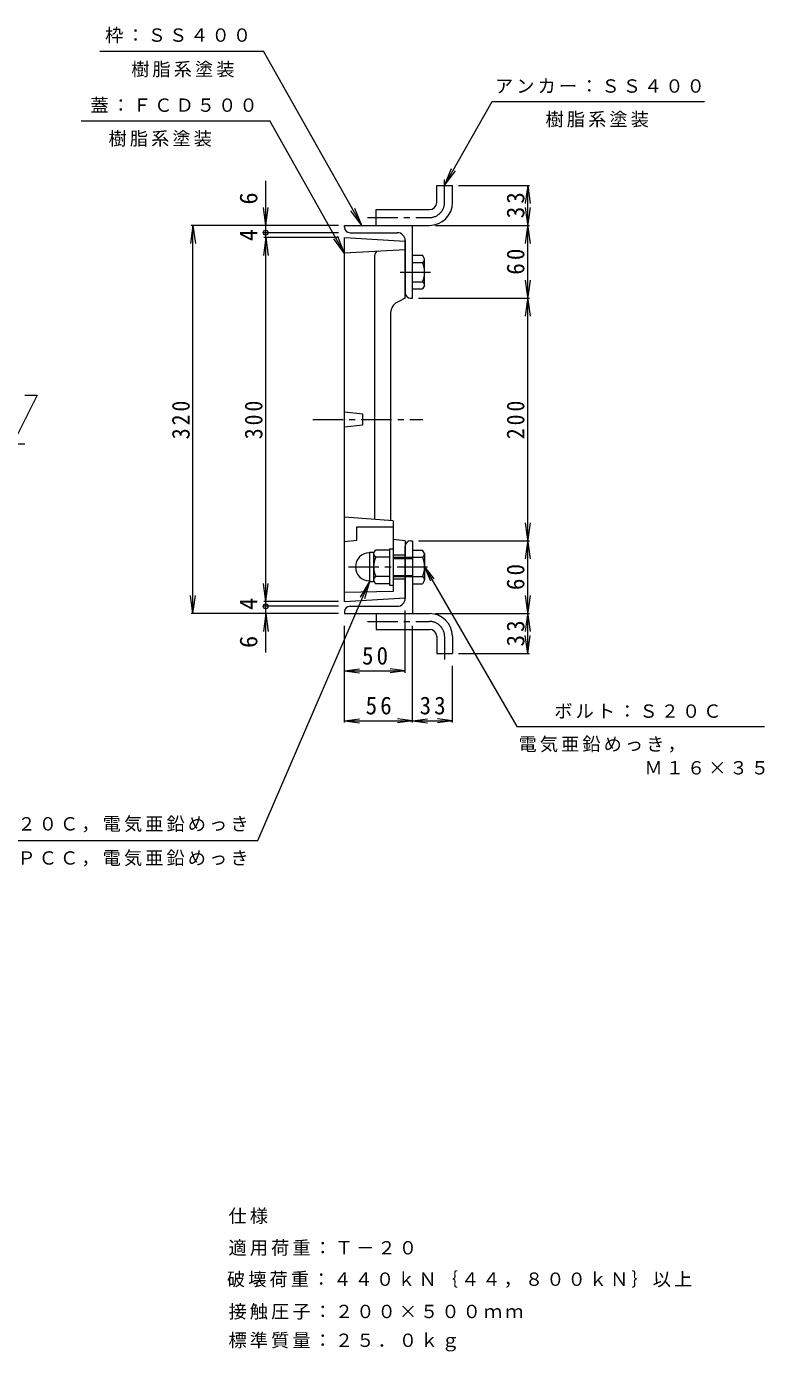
# Model space of a CAD drawing. Units: millimetres, scale not verified. Extents: x -894 to 928, y -674 to 555.
# Drawn here: x 320 to 928, y -554 to 539 of the extents above; entities that cross this region are included whole.
import ezdxf
from ezdxf.enums import TextEntityAlignment as Align

# ---------------------------------------------------------------- set-up
doc = ezdxf.new("R2010")
doc.units = ezdxf.units.MM
doc.header["$LTSCALE"] = 5
doc.header["$PDMODE"] = 32
doc.header["$PDSIZE"] = 4
doc.linetypes.add('CHAIN1', pattern=[8, 5, -1, 1, -1])
for name, color, linetype, lineweight in [('0-0_通り芯', 3, 'Continuous', 9), ('0-2_仕上', 6, 'Continuous', 9), ('0-3_建具', 4, 'Continuous', 9), ('0-4_その他', 7, 'Continuous', 9), ('0-5_寸法', 7, 'Continuous', 9), ('0-A', 2, 'Continuous', 9)]:
    doc.layers.add(name, color=color, linetype=linetype, lineweight=lineweight)
doc.styles.add('ＭＳ ゴシック', font='')
doc.styles.get('ＭＳ ゴシック').set_extended_font_data('MS Gothic')

msp = doc.modelspace()

# ---------------------------------------------------------------- linework, layer by layer
at = {"layer": '0-0_通り芯'}
for p, q in [((631.821, 314.536), (631.821, 362.036)), ((631.821, 354.536), (581.821, 351.536)), ((606.821, 132.161), (606.821, 350.211)), ((631.821, 314.536), (625.349, 311.3)), ((619.821, 302.356), (619.821, 131.186)), ((596.821, 219.036), (581.821, 220.536)), ((596.821, 210.036), (596.821, 219.036)), ((581.821, 208.536), (596.821, 210.036)), ((621.821, 131.036), (581.821, 134.036)), ((591.821, 126.036), (621.821, 126.036)), ((621.821, 131.036), (621.821, 72.836)), ((631.821, 114.536), (621.821, 115.536)), ((631.821, 114.536), (631.821, 67.036)), ((621.821, 72.836), (581.821, 72.036)), ((581.821, 64.536), (631.821, 67.536))]:
    msp.add_line(p, q, dxfattribs=at)
at = {"layer": '0-0_通り芯', "linetype": 'CHAIN1'}
msp.add_line((555.657, 214.536), (646.331, 214.536), dxfattribs=at)
at = {"layer": '0-0_通り芯'}
for points in [[(581.821, 64.536), (581.821, 364.536), (631.821, 361.536)], [(581.821, 114.036), (591.821, 115.036), (591.821, 126.036)]]:
    msp.add_lwpolyline(points, dxfattribs=at)
at = {"layer": '0-0_通り芯', "color": 2}
msp.add_lwpolyline([(318.242, 234.536), (328.242, 234.536), (308.242, 194.536), (318.242, 194.536)], dxfattribs=at)
at = {"layer": '0-0_通り芯'}
for centre, radius, start in [((609.821, 350.211), 3, 93.43362), ((629.821, 302.356), 10, 116.56505)]:
    msp.add_arc(centre, radius, start, 180, dxfattribs=at)
at = {"layer": '0-2_仕上'}
for p, q in [((637.821, 349.886), (646.175, 349.886)), ((647.821, 347.036), (646.175, 349.886)), ((637.821, 344.036), (646.089, 344.036)), ((647.821, 325.036), (647.821, 347.036)), ((637.821, 328.036), (646.089, 328.036)), ((637.821, 322.186), (646.175, 322.186)), ((647.821, 325.036), (646.175, 322.186)), ((602.351, 105.036), (602.351, 81.036)), ((602.351, 105.036), (605.821, 105.036)), ((605.821, 104.036), (607.466, 106.886)), ((605.821, 105.036), (605.821, 81.036)), ((618.821, 106.886), (607.466, 106.886)), ((618.821, 101.036), (607.553, 101.036)), ((618.821, 108.036), (621.821, 108.036)), ((621.821, 103.036), (631.821, 103.036)), ((621.821, 101.036), (646.089, 101.036)), ((621.821, 100.036), (637.821, 100.036)), ((637.821, 106.886), (646.175, 106.886)), ((647.821, 104.036), (646.175, 106.886)), ((647.821, 104.036), (647.821, 82.036)), ((602.351, 81.036), (605.821, 81.036)), ((605.821, 82.036), (607.466, 79.186)), ((618.821, 79.186), (607.466, 79.186)), ((618.821, 85.036), (607.553, 85.036)), ((621.821, 86.036), (637.821, 86.036)), ((621.821, 85.036), (646.089, 85.036)), ((621.821, 83.036), (631.821, 83.036)), ((637.821, 79.186), (646.175, 79.186)), ((647.821, 82.036), (646.175, 79.186))]:
    msp.add_line(p, q, dxfattribs=at)
at = {"layer": '0-2_仕上', "linetype": 'CHAIN1'}
for p, q in [((627.653, 336.036), (654.217, 336.036)), ((585.172, 93.036), (654.217, 93.036))]:
    msp.add_line(p, q, dxfattribs=at)
at = {"layer": '0-2_仕上'}
msp.add_lwpolyline([(618.821, 108.036), (618.821, 78.036), (621.821, 78.036)], dxfattribs=at)
for centre, radius, start, end in [((644.443, 346.986), 3.378, 299.15186, 0.84813), ((628.48, 336.036), 19.341, 335.56729, 24.43269), ((644.443, 325.086), 3.378, 359.15186, 60.84813), ((602.354, 93.036), 11.533, 90.01656, 269.98343), ((609.198, 103.986), 3.378, 179.15186, 240.84813), ((625.162, 93.036), 19.341, 155.56729, 204.43269), ((644.443, 103.986), 3.378, 299.15186, 0.84813), ((628.48, 93.036), 19.341, 335.56729, 24.43269), ((609.198, 82.086), 3.378, 119.15186, 180.84813), ((644.443, 82.086), 3.378, 359.15186, 60.84813)]:
    msp.add_arc(centre, radius, start, end, dxfattribs=at)
at = {"layer": '0-3_建具'}
for p, q in [((581.821, 373.036), (581.821, 374.536)), ((637.821, 314.536), (637.821, 374.536)), ((586.321, 368.536), (625.321, 368.536)), ((631.821, 362.036), (631.821, 319.036)), ((636.321, 314.536), (637.821, 314.536)), ((631.821, 67.036), (631.821, 110.036)), ((636.321, 114.536), (637.821, 114.536)), ((637.821, 114.536), (637.821, 54.536)), ((581.821, 56.036), (581.821, 54.536)), ((586.321, 60.536), (625.321, 60.536)), ((581.821, 54.536), (637.605, 54.536))]:
    msp.add_line(p, q, dxfattribs=at)
msp.add_lwpolyline([(581.821, 374.536), (637.575, 374.536), (637.797, 374.536)], dxfattribs=at)
for centre, radius, start, end in [((586.321, 373.036), 4.5, 180, 270), ((625.321, 362.036), 6.5, 0, 90), ((636.321, 319.036), 4.5, 180, 270), ((636.321, 110.036), 4.5, 90, 180), ((625.321, 67.036), 6.5, 270, 0), ((586.321, 56.036), 4.5, 90, 180)]:
    msp.add_arc(centre, radius, start, end, dxfattribs=at)
at = {"layer": '0-4_その他'}
for p, q in [((516.821, 22.443), (516.821, 411.213)), ((675.821, 407.536), (734.321, 407.536)), ((732.821, 407.536), (730.863, 392.665)), ((732.821, 407.536), (734.779, 392.665)), ((732.821, 21.536), (732.821, 407.536)), ((516.821, 374.536), (514.863, 389.408)), ((516.821, 374.536), (518.778, 389.408)), ((734.779, 389.408), (730.863, 359.665)), ((730.863, 389.408), (734.779, 359.665)), ((456.821, 374.536), (454.863, 359.665)), ((576.821, 374.536), (455.321, 374.536)), ((456.821, 374.536), (458.778, 359.665)), ((456.821, 54.536), (456.821, 374.536)), ((656.821, 374.536), (734.321, 374.536)), ((516.821, 364.536), (514.863, 349.665)), ((576.821, 368.536), (515.321, 368.536)), ((576.821, 364.536), (515.321, 364.536)), ((516.821, 364.536), (518.778, 349.665)), ((734.779, 329.408), (730.863, 299.664)), ((730.863, 329.408), (734.779, 299.664)), ((642.821, 314.536), (734.321, 314.536)), ((734.779, 129.408), (730.863, 99.665)), ((730.863, 129.408), (734.779, 99.665)), ((642.821, 114.536), (734.321, 114.536)), ((516.821, 64.536), (514.863, 79.408)), ((516.821, 64.536), (518.778, 79.408)), ((456.821, 54.536), (454.863, 69.408)), ((456.821, 54.536), (458.778, 69.408)), ((734.779, 69.408), (730.863, 39.665)), ((730.863, 69.408), (734.779, 39.665)), ((576.821, 64.536), (515.321, 64.536)), ((576.821, 60.536), (515.321, 60.536)), ((631.821, 5.736), (631.821, 57.036)), ((576.821, 54.536), (455.321, 54.536)), ((516.821, 54.536), (514.863, 39.665)), ((516.821, 54.536), (518.778, 39.665)), ((581.821, 5.736), (581.821, 44.536)), ((581.821, -35.3), (581.821, 44.536)), ((637.821, -35.3), (637.821, 44.536)), ((656.821, 54.536), (734.321, 54.536)), ((732.821, 21.536), (730.863, 36.408)), ((732.821, 21.536), (734.779, 36.408)), ((670.821, -35.3), (670.821, 11.536)), ((675.821, 21.536), (734.321, 21.536)), ((581.821, 7.236), (594.214, 8.867)), ((581.821, 7.236), (631.821, 7.236)), ((581.821, 7.236), (594.214, 5.604)), ((631.821, 7.236), (619.428, 8.867)), ((631.821, 7.236), (619.428, 5.604)), ((581.821, -33.8), (594.214, -32.169)), ((637.821, -33.8), (625.428, -32.169)), ((637.821, -33.8), (650.214, -32.169)), ((670.821, -33.8), (658.428, -32.169)), ((581.821, -33.8), (637.821, -33.8)), ((581.821, -33.8), (594.214, -35.432)), ((637.821, -33.8), (625.428, -35.432)), ((637.821, -33.8), (670.821, -33.8)), ((637.821, -33.8), (650.214, -35.432)), ((670.821, -33.8), (658.428, -35.432))]:
    msp.add_line(p, q, dxfattribs=at)
for p in [(516.821, 368.536), (516.821, 60.536)]:
    msp.add_point(p, dxfattribs=at)
at = {"layer": '0-5_寸法'}
for p, q in [((380.025, 518.088), (514.934, 518.088)), ((595.957, 374.536), (514.934, 518.088)), ((664.321, 407.536), (703.405, 476.782)), ((703.405, 476.782), (878.52, 476.782)), ((364.772, 460.896), (520.079, 460.896)), ((581.863, 351.431), (520.079, 460.896)), ((664.321, 407.536), (669.925, 421.45)), ((664.321, 407.536), (673.336, 419.525)), ((595.957, 374.536), (586.943, 386.525)), ((595.957, 374.536), (590.353, 388.45)), ((581.863, 351.431), (572.848, 363.42)), ((581.863, 351.431), (576.258, 365.344)), ((647.821, 93.036), (723.868, -38.681)), ((647.821, 93.036), (655.43, 83.119)), ((647.821, 93.036), (652.604, 81.488)), ((510.41, -132.568), (602.351, 81.036)), ((602.351, 81.036), (594.673, 68.15)), ((602.351, 81.036), (598.27, 66.602)), ((723.868, -38.681), (928.06, -38.681)), ((208.093, -132.568), (510.41, -132.568))]:
    msp.add_line(p, q, dxfattribs=at)
at = {"layer": '0-A'}
for p, q in [((657.821, 407.536), (670.821, 407.536)), ((657.821, 393.536), (657.821, 407.536)), ((670.821, 393.536), (670.821, 407.536)), ((607.821, 387.536), (651.821, 387.536)), ((607.821, 374.536), (607.821, 387.536)), ((607.821, 374.536), (651.821, 374.536)), ((607.821, 54.536), (607.821, 41.536)), ((607.821, 54.536), (651.821, 54.536)), ((607.821, 41.536), (651.821, 41.536)), ((670.821, 35.536), (670.821, 21.536))]:
    msp.add_line(p, q, dxfattribs=at)
at = {"layer": '0-A', "linetype": 'CHAIN1'}
for p, q in [((664.321, 393.536), (664.321, 412.275)), ((600.667, 381.036), (651.821, 381.036)), ((600.667, 48.036), (651.821, 48.036)), ((664.321, 35.536), (664.321, 16.797))]:
    msp.add_line(p, q, dxfattribs=at)
at = {"layer": '0-A'}
msp.add_lwpolyline([(657.821, 35.536), (657.821, 21.536), (670.821, 21.536)], dxfattribs=at)
for centre, radius, start, end in [((651.821, 393.536), 6, 270, 0), ((651.821, 393.536), 19, 270, 0), ((651.821, 35.536), 19, 1.40329, 90), ((651.821, 35.536), 6, 1.40329, 90)]:
    msp.add_arc(centre, radius, start, end, dxfattribs=at)
at = {"layer": '0-A', "linetype": 'CHAIN1'}
for centre, start, end in [((651.821, 393.536), 270, 359.99998), ((651.821, 35.536), 2.13441, 89.99998)]:
    msp.add_arc(centre, 12.5, start, end, dxfattribs=at)

# ---------------------------------------------------------------- texts
at = {"layer": '0-0_通り芯', "color": 7, "char_height": 11, "attachment_point": 7, "style": 'ＭＳ ゴシック'}
for s, insert in [('\\T1.17;仕様', (486.142, -448.846)), ('\\T1.17;適用荷重：Ｔ－２０', (486.142, -475.096)), ('\\T1.17;破壊荷重：４４０ｋＮ｛４４，８００ｋＮ｝以上', (484.84, -501.346)), ('\\T1.17;接触圧子：２００×５００ｍｍ', (486.142, -527.596)), ('\\T1.17;標準質量：２５．０ｋｇ', (486.142, -553.846))]:
    msp.add_mtext(s, dxfattribs=dict(at, insert=insert))
at = {"layer": '0-4_その他', "color": 2, "style": 'ＭＳ ゴシック'}
for s, p in [('6', (514.321, 391.755)), ('4', (514.321, 361.536)), ('4', (514.321, 57.536)), ('6', (514.321, 26.218))]:
    msp.add_text(s, height=14.66, rotation=90, dxfattribs=at).set_placement(p, align=Align.BOTTOM_LEFT)
at = {"layer": '0-4_その他', "color": 2, "char_height": 14.66, "attachment_point": 7, "rotation": 90, "style": 'ＭＳ ゴシック'}
for s, insert in [('\\T1.27;\\W0.95;33', (730.321, 380.411)), ('\\T1.27;\\W0.95;60', (730.321, 333.911)), ('\\T1.27;\\W0.9;320', (454.321, 198.286)), ('\\T1.27;\\W0.9;300', (514.321, 198.286)), ('\\T1.27;\\W0.9;200', (730.321, 198.286)), ('\\T1.27;\\W0.95;60', (730.321, 73.911)), ('\\T1.27;\\W0.95;33', (730.321, 27.411))]:
    msp.add_mtext(s, dxfattribs=dict(at, insert=insert))
at = {"layer": '0-4_その他', "color": 2, "char_height": 14.66, "attachment_point": 7, "style": 'ＭＳ ゴシック'}
for s, insert in [('\\T1.27;\\W0.95;50', (596.196, 12.236)), ('\\T1.27;\\W0.95;56', (599.196, -28.8)), ('\\T1.27;\\W0.95;33', (643.696, -28.8))]:
    msp.add_mtext(s, dxfattribs=dict(at, insert=insert))
at = {"layer": '0-5_寸法', "char_height": 11, "attachment_point": 7, "style": 'ＭＳ ゴシック'}
for s, insert in [('\\T1.17;枠：ＳＳ４００', (384.418, 524.736)), ('\\T1.17;樹脂系塗装', (405.876, 496.601)), ('\\T1.17;アンカー：ＳＳ４００', (705.872, 483.43)), ('\\T1.17;蓋：ＦＣＤ５００', (372.251, 467.544)), ('\\T1.17;樹脂系塗装', (747.555, 455.296)), ('\\T1.17;樹脂系塗装', (387.212, 439.409)), ('\\T1.17;ボルト：Ｓ２０Ｃ', (754.776, -32.033)), ('\\T1.17;電気亜鉛めっき，', (725.269, -60.168)), ('\\T1.17;Ｍ１６×３５', (829.064, -78.292)), ('\\T1.17;Ｕナット：Ｓ２０Ｃ，電気亜鉛めっき', (206.807, -125.92)), ('\\T1.17;\u3000\u3000座金：ＳＰＣＣ，電気亜鉛めっき', (206.807, -154.055))]:
    msp.add_mtext(s, dxfattribs=dict(at, insert=insert))

doc.saveas('drawing.dxf')
